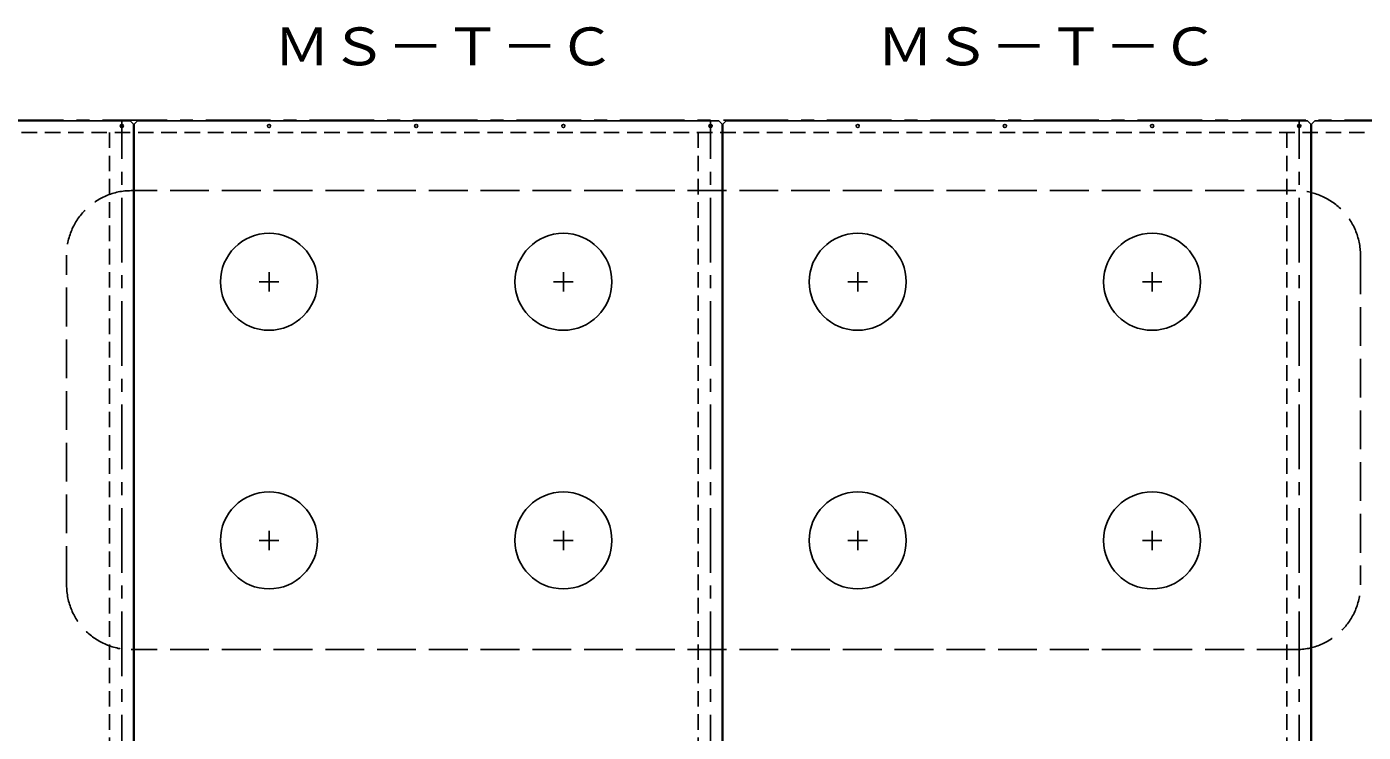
# Model space of a CAD drawing. Units: millimetres, scale not verified. Extents: x -3370 to 4101, y -5708 to 4129.
# Drawn here: x -696 to 1370, y -4212 to -3121 of the extents above; entities that cross this region are included whole.
import ezdxf
from ezdxf.enums import TextEntityAlignment as Align

# ---------------------------------------------------------------- set-up
doc = ezdxf.new("R2010")
doc.units = ezdxf.units.MM
doc.header["$LTSCALE"] = 20
for name, pattern in [('CHAIN1', [8, 5, -1, 1, -1]), ('DASHED1', [1.8, 1.2, -0.6]), ('DASHED3', [4, 3, -1])]:
    doc.linetypes.add(name, pattern=pattern)
doc.layers.add('0-0', color=7, linetype='Continuous')
doc.styles.add('ＭＳ ゴシック', font='')
doc.styles.get('ＭＳ ゴシック').set_extended_font_data('MS Gothic')

msp = doc.modelspace()

# ---------------------------------------------------------------- linework, layer by layer
at = {"layer": '0-0', "color": 4, "linetype": 'CHAIN1'}
for p, q in [((4001.47, -3265.45), (-3278.53, -3265.45)), ((-548.53, -5085.45), (-548.53, -3265.45)), ((361.47, -5085.45), (361.47, -3265.45)), ((1271.47, -5085.45), (1271.47, -3265.45))]:
    msp.add_line(p, q, dxfattribs=at)
at = {"layer": '0-0'}
for p, q in [((-535.53, -3266.45), (-1434.53, -3266.45)), ((-535.53, -3266.45), (-530.53, -3271.45)), ((-530.53, -5079.45), (-530.53, -3271.45)), ((-524.53, -3266.45), (-529.53, -3271.45)), ((-529.53, -3271.45), (-529.53, -3284.45)), ((-529.53, -3280.45), (-529.53, -5070.45)), ((374.47, -3266.45), (-524.53, -3266.45)), ((374.47, -3266.45), (379.47, -3271.45)), ((379.47, -5079.45), (379.47, -3271.45)), ((385.47, -3266.45), (380.47, -3271.45)), ((380.47, -3271.45), (380.47, -3284.45)), ((380.47, -3280.45), (380.47, -5070.45)), ((1284.47, -3266.45), (385.47, -3266.45)), ((1284.47, -3266.45), (1289.47, -3271.45)), ((1289.47, -5079.45), (1289.47, -3271.45)), ((1295.47, -3266.45), (1290.47, -3271.45)), ((1290.47, -3271.45), (1290.47, -3284.45)), ((1290.47, -3280.45), (1290.47, -5070.45)), ((2194.47, -3266.45), (1295.47, -3266.45)), ((-529.53, -3284.95), (-530.53, -3284.95)), ((380.47, -3284.95), (379.47, -3284.95)), ((1290.47, -3284.95), (1289.47, -3284.95))]:
    msp.add_line(p, q, dxfattribs=at)
at = {"layer": '0-0', "linetype": 'DASHED1'}
for p, q in [((-567.53, -3284.45), (-567.53, -5066.45)), ((342.47, -3284.45), (342.47, -5066.45)), ((1252.47, -3284.45), (1252.47, -5066.45))]:
    msp.add_line(p, q, dxfattribs=at)
at = {"layer": '0-0', "linetype": 'DASHED3'}
for p, q in [((1266.11, -3374.47), (-533.89, -3374.47)), ((-633.89, -3984.47), (-633.89, -3474.47)), ((1366.11, -3474.47), (1366.11, -3984.47)), ((1266.11, -4084.47), (-533.89, -4084.47))]:
    msp.add_line(p, q, dxfattribs=at)
at = {"layer": '0-0', "linetype": 'CHAIN1'}
for p, q in [((-321.03, -3500.45), (-321.03, -3530.45)), ((133.97, -3500.45), (133.97, -3530.45)), ((588.97, -3500.45), (588.97, -3530.45)), ((1043.97, -3500.45), (1043.97, -3530.45)), ((-336.03, -3515.45), (-306.03, -3515.45)), ((118.97, -3515.45), (148.97, -3515.45)), ((573.97, -3515.45), (603.97, -3515.45)), ((1028.97, -3515.45), (1058.97, -3515.45)), ((-321.03, -3900.45), (-321.03, -3930.45)), ((133.97, -3900.45), (133.97, -3930.45)), ((588.97, -3900.45), (588.97, -3930.45)), ((1043.97, -3900.45), (1043.97, -3930.45)), ((-336.03, -3915.45), (-306.03, -3915.45)), ((118.97, -3915.45), (148.97, -3915.45)), ((573.97, -3915.45), (603.97, -3915.45)), ((1028.97, -3915.45), (1058.97, -3915.45))]:
    msp.add_line(p, q, dxfattribs=at)
at = {"layer": '0-0', "linetype": 'DASHED1'}
msp.add_lwpolyline([(-3259.53, -5066.45), (-3259.53, -3284.45), (3982.47, -3284.45)], dxfattribs=at)
at = {"layer": '0-0'}
for centre, radius in [((-548.53, -3274.45), 2.5), ((-321.03, -3274.45), 2.5), ((-93.53, -3274.45), 2.5), ((133.97, -3274.45), 2.5), ((361.47, -3274.45), 2.5), ((588.97, -3274.45), 2.5), ((816.47, -3274.45), 2.5), ((1043.97, -3274.45), 2.5), ((1271.47, -3274.45), 2.5), ((-321.03, -3515.45), 75), ((133.97, -3515.45), 75), ((588.97, -3515.45), 75), ((1043.97, -3515.45), 75), ((-321.03, -3915.45), 75), ((133.97, -3915.45), 75), ((588.97, -3915.45), 75), ((1043.97, -3915.45), 75)]:
    msp.add_circle(centre, radius, dxfattribs=at)
at = {"layer": '0-0', "linetype": 'DASHED3'}
for centre, start, end in [((-533.89, -3474.47), 90, 180), ((1266.11, -3474.47), 0, 90), ((-533.89, -3984.47), 180, 270), ((1266.11, -3984.47), 270, 0)]:
    msp.add_arc(centre, 100, start, end, dxfattribs=at)

# ---------------------------------------------------------------- texts
at = {"layer": '0-0', "style": 'ＭＳ ゴシック', "width": 1.1}
for p in [(-314.15, -3198.24), (618.37, -3198.24)]:
    msp.add_text('ＭＳ－Ｔ－Ｃ', height=58.65, dxfattribs=at).set_placement(p, align=Align.BOTTOM_LEFT)

doc.saveas('drawing.dxf')
